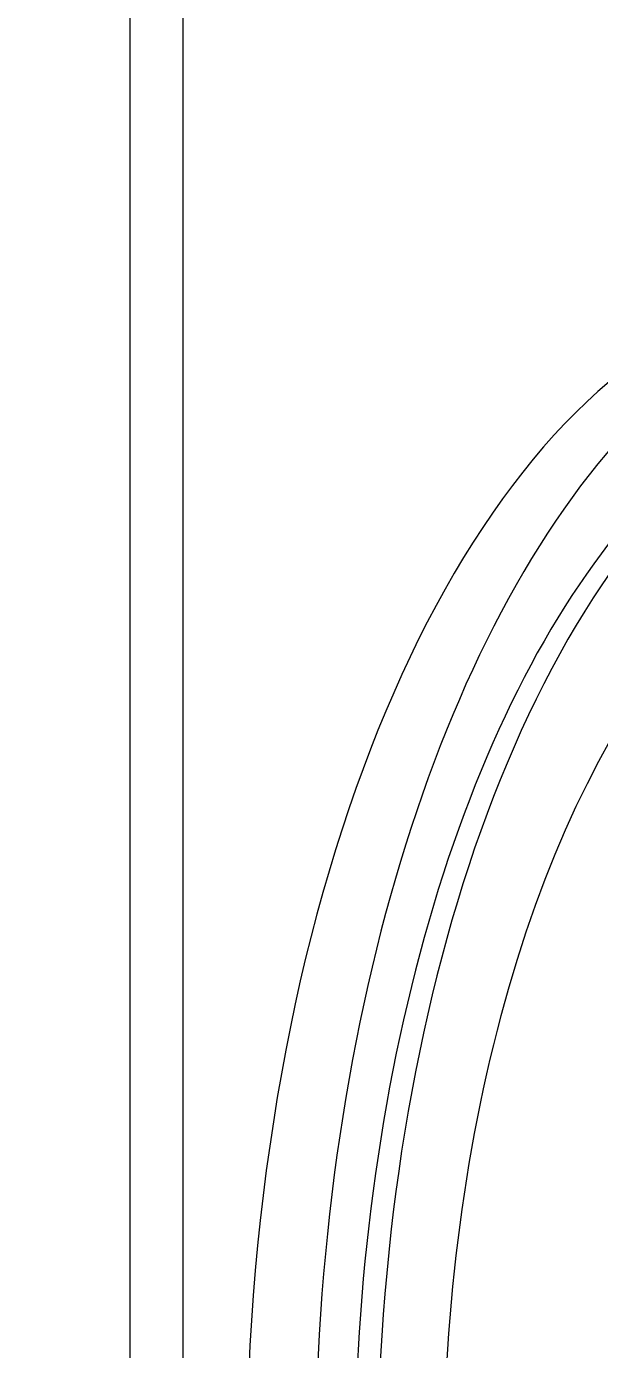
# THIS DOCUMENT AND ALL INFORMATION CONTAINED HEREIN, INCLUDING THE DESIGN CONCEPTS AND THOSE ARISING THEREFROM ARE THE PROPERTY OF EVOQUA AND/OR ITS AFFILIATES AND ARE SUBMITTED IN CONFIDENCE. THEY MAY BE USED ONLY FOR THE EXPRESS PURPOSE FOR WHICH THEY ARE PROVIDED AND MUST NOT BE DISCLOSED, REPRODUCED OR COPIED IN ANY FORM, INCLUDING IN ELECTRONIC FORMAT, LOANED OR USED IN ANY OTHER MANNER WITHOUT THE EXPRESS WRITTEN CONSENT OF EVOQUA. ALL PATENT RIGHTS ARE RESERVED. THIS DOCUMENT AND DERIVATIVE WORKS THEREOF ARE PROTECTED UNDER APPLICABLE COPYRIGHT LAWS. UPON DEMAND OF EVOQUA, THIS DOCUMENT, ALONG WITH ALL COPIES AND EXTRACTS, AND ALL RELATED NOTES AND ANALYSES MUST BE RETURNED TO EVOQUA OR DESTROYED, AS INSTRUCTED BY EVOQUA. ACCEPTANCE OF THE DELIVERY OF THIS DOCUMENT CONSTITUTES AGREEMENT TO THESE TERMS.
# Model space of a CAD drawing. Header units: inches. Extents: x 12 to 318, y 5 to 204.
# Drawn here: x 155.764 to 157.122, y 82.524 to 85.659 of the extents above; entities that cross this region are included whole.
import ezdxf

# ---------------------------------------------------------------- set-up
doc = ezdxf.new("R2010")
doc.units = ezdxf.units.IN
doc.header["$LTSCALE"] = 9.5
doc.header["$MEASUREMENT"] = 0
doc.layers.add('Dimension', color=7, linetype='Continuous', lineweight=25)
doc.layers.add('Visible', color=7, linetype='Continuous', lineweight=18)
doc.styles.add('Standard D-E', font='arial.ttf')
doc.dimstyles.new('in [mm] D-E NeptuneBenson', dxfattribs={"dimscale": 9.5, "dimtxt": 0.15, "dimasz": 0.098425, "dimexe": 0.125, "dimexo": 0.063, "dimgap": 0.031496, "dimtad": 0, "dimtih": 1, "dimtoh": 1, "dimdec": 4, "dimzin": 3, "dimdsep": 46, "dimlunit": 5, "dimtxsty": 'Standard D-E', "dimcen": 0.09, "dimdle": 0.393701, "dimclrd": 256, "dimclre": 256, "dimclrt": 256, "dimadec": 1, "dimazin": 1, "dimtfac": 1, "dimtofl": 0, "dimtmove": 0, "dimatfit": 3, "dimfxl": 1, "dimfrac": 1, "dimtolj": 1, "dimtzin": 4, "dimlwd": -1, "dimlwe": -1, "dimarcsym": 0})

# ---------------------------------------------------------------- blocks, each defined once
blk = doc.blocks.new('*D27')
at = {"layer": 'Defpoints', "color": 0, "transparency": 16777216}
for p in [(145.3107, 108.5663), (184.5188, 108.5663), (159.8111, 27.7063)]:
    blk.add_point(p, dxfattribs=at)
at = {"layer": 'Dimension', "transparency": 16777216}
for p, q in [((145.9092, 108.5663), (185.7063, 108.5663)), ((184.5188, 107.6313), (184.5188, 71.0909)), ((184.5188, 28.6414), (184.5188, 65.1817)), ((160.4096, 27.7063), (185.7063, 27.7063))]:
    blk.add_line(p, q, dxfattribs=at)
for points in [[(184.363, 107.6313), (184.6747, 107.6313), (184.5188, 108.5663)], [(184.363, 28.6414), (184.6747, 28.6414), (184.5188, 27.7063)]]:
    blk.add_solid(points, dxfattribs=at)
at = {"layer": 'Dimension', "transparency": 16777216, "char_height": 1.425, "attachment_point": 5, "style": 'Standard D-E'}
for s, insert in [('\\A1; 80{\\H1x;\\S7#8;} in', (184.5188, 69.8785)), ('\\A1;[2053.8 mm]', (184.5188, 66.9239))]:
    blk.add_mtext(s, dxfattribs=dict(at, insert=insert))

msp = doc.modelspace()

# ---------------------------------------------------------------- linework, layer by layer
at = {"layer": 'Visible'}
for p, q in [((156.01034, 79.476313), (156.01034, 86.976313)), ((156.135357, 80.320063), (156.135357, 86.132563))]:
    msp.add_line(p, q, dxfattribs=at)
for centre, major_axis, start_param, end_param in [((157.854107, 82.226278), (0, 2.8125), 5.67192986, 8.94884126), ((157.908234, 82.226278), (0, -2.625), 2.64866739, 6.33361033), ((157.691727, 82.226278), (0, 2.8125), 0, 2.66565596), ((157.854107, 82.226278), (0, -2.625), 3.14159265, 6.28318531), ((157.908234, 82.226278), (0, -2.3125), 3.14159265, 6.28318531)]:
    msp.add_ellipse(centre, major_axis=major_axis, ratio=0.5, start_param=start_param, end_param=end_param, dxfattribs=at)

# ---------------------------------------------------------------- dimensions: what is measured, and where the dimension line sits
at = {"layer": 'Dimension'}
dim = msp.add_linear_dim(base=(184.518818, 108.566317), p1=(159.811147, 27.706313), p2=(145.310669, 108.566317), angle=90, text=' <> in\\X[2053.8 mm]', dimstyle='in [mm] D-E NeptuneBenson', override={"dimgap": 0.031496, "dimdec": 4, "dimpost": '', "dimtol": 0, "dimlim": 0, "dimtp": 0, "dimtm": 0, "dimtdec": 2, "dimatfit": 1}, dxfattribs=at)
dim.commit()
dim.dimension.update_dxf_attribs({"geometry": '*D27', "text_midpoint": (184.518818, 68.136315), "dimtype": 160})

doc.saveas('drawing.dxf')
